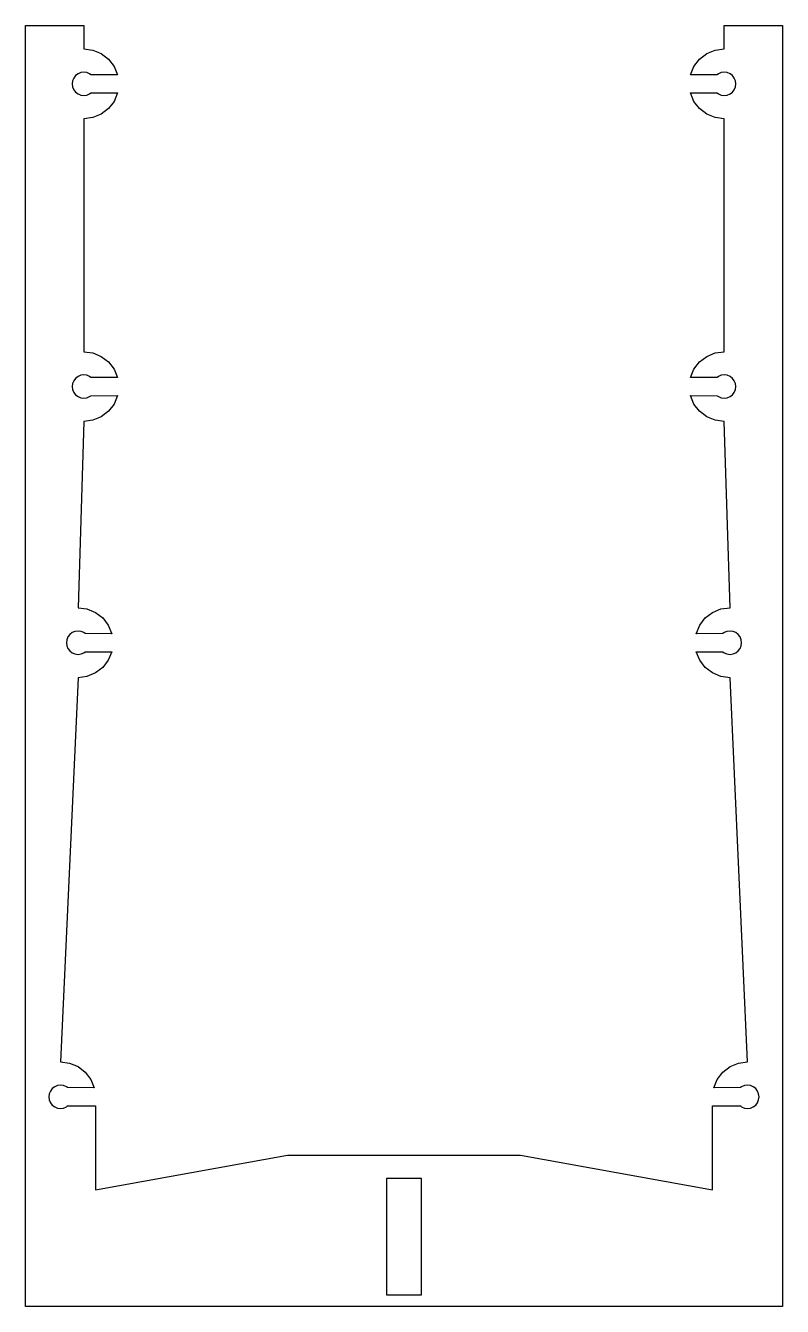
# Model space of a CAD drawing. Header units: metres. Extents: x 232 to 297, y 29 to 139.
import ezdxf

# ---------------------------------------------------------------- set-up
doc = ezdxf.new("R2010")
doc.units = ezdxf.units.M

msp = doc.modelspace()

# ---------------------------------------------------------------- linework, layer by layer
at = {"layer": 'Layer0'}
for points in [[(296.77, 29.14, 0), (231.77, 29.14, 0), (231.77, 139.14, 0), (236.77, 139.14, 0), (236.77, 137.14, 0), (237.54, 137.04, 0), (238.27, 136.74, 0), (238.89, 136.27, 0), (239.37, 135.64, 0), (239.67, 134.92, 0), (237.37, 134.93, 0), (237.27, 135.01, 0), (237.03, 135.11, 0), (236.77, 135.14, 0), (236.51, 135.11, 0), (236.27, 135.01, 0), (236.06, 134.85, 0), (235.9, 134.64, 0), (235.8, 134.4, 0), (235.77, 134.14, 0), (235.8, 133.89, 0), (235.9, 133.64, 0), (236.06, 133.44, 0), (236.27, 133.28, 0), (236.51, 133.18, 0), (236.77, 133.14, 0), (237.03, 133.18, 0), (237.27, 133.28, 0), (237.37, 133.36, 0), (239.67, 133.37, 0), (239.37, 132.64, 0), (238.89, 132.02, 0), (238.27, 131.55, 0), (237.54, 131.25, 0), (236.77, 131.14, 0), (236.77, 111.14, 0), (237.54, 111.04, 0), (238.27, 110.74, 0), (238.89, 110.27, 0), (239.37, 109.64, 0), (239.67, 108.92, 0), (237.37, 108.93, 0), (237.27, 109.01, 0), (237.03, 109.11, 0), (236.77, 109.14, 0), (236.51, 109.11, 0), (236.27, 109.01, 0), (236.06, 108.85, 0), (235.9, 108.64, 0), (235.8, 108.4, 0), (235.77, 108.14, 0), (235.8, 107.89, 0), (235.9, 107.64, 0), (236.06, 107.44, 0), (236.27, 107.28, 0), (236.51, 107.18, 0), (236.77, 107.14, 0), (237.03, 107.18, 0), (237.27, 107.28, 0), (237.37, 107.36, 0), (239.67, 107.37, 0), (239.37, 106.64, 0), (238.89, 106.02, 0), (238.27, 105.55, 0), (237.54, 105.25, 0), (236.77, 105.14, 0), (236.27, 89.14, 0), (237.04, 89.04, 0), (237.77, 88.74, 0), (238.39, 88.27, 0), (238.87, 87.64, 0), (239.17, 86.92, 0), (236.87, 86.93, 0), (236.77, 87.01, 0), (236.53, 87.11, 0), (236.27, 87.14, 0), (236.01, 87.11, 0), (235.77, 87.01, 0), (235.56, 86.85, 0), (235.4, 86.64, 0), (235.3, 86.4, 0), (235.27, 86.14, 0), (235.3, 85.89, 0), (235.4, 85.64, 0), (235.56, 85.44, 0), (235.77, 85.28, 0), (236.01, 85.18, 0), (236.27, 85.14, 0), (236.53, 85.18, 0), (236.77, 85.28, 0), (236.87, 85.36, 0), (239.17, 85.37, 0), (238.87, 84.64, 0), (238.39, 84.02, 0), (237.77, 83.55, 0), (237.04, 83.25, 0), (236.27, 83.14, 0), (234.77, 50.14, 0), (235.54, 50.04, 0), (236.27, 49.74, 0), (236.89, 49.27, 0), (237.37, 48.64, 0), (237.67, 47.92, 0), (235.37, 47.93, 0), (235.27, 48.01, 0), (235.03, 48.11, 0), (234.77, 48.14, 0), (234.51, 48.11, 0), (234.27, 48.01, 0), (234.06, 47.85, 0), (233.9, 47.64, 0), (233.8, 47.4, 0), (233.77, 47.14, 0), (233.8, 46.89, 0), (233.9, 46.64, 0), (234.06, 46.44, 0), (234.27, 46.28, 0), (234.51, 46.18, 0), (234.77, 46.14, 0), (235.03, 46.18, 0), (235.27, 46.28, 0), (235.37, 46.36, 0), (237.77, 46.37, 0), (237.77, 39.14, 0), (254.27, 42.14, 0), (264.27, 42.14, 0), (274.27, 42.14, 0), (290.77, 39.14, 0), (290.77, 46.37, 0), (293.16, 46.36, 0), (293.27, 46.28, 0), (293.51, 46.18, 0), (293.77, 46.14, 0), (294.03, 46.18, 0), (294.27, 46.28, 0), (294.48, 46.44, 0), (294.63, 46.64, 0), (294.73, 46.89, 0), (294.77, 47.14, 0), (294.73, 47.4, 0), (294.63, 47.64, 0), (294.48, 47.85, 0), (294.27, 48.01, 0), (294.03, 48.11, 0), (293.77, 48.14, 0), (293.51, 48.11, 0), (293.27, 48.01, 0), (293.16, 47.93, 0), (290.87, 47.92, 0), (291.17, 48.64, 0), (291.65, 49.27, 0), (292.27, 49.74, 0), (292.99, 50.04, 0), (293.77, 50.14, 0), (292.27, 83.14, 0), (291.49, 83.25, 0), (290.77, 83.55, 0), (290.15, 84.02, 0), (289.67, 84.64, 0), (289.37, 85.37, 0), (291.66, 85.36, 0), (291.77, 85.28, 0), (292.01, 85.18, 0), (292.27, 85.14, 0), (292.53, 85.18, 0), (292.77, 85.28, 0), (292.98, 85.44, 0), (293.13, 85.64, 0), (293.23, 85.89, 0), (293.27, 86.14, 0), (293.23, 86.4, 0), (293.13, 86.64, 0), (292.98, 86.85, 0), (292.77, 87.01, 0), (292.53, 87.11, 0), (292.27, 87.14, 0), (292.01, 87.11, 0), (291.77, 87.01, 0), (291.66, 86.93, 0), (289.37, 86.92, 0), (289.67, 87.64, 0), (290.15, 88.27, 0), (290.77, 88.74, 0), (291.49, 89.04, 0), (292.27, 89.14, 0), (291.77, 105.14, 0), (290.99, 105.25, 0), (290.27, 105.55, 0), (289.65, 106.02, 0), (289.17, 106.64, 0), (288.87, 107.37, 0), (291.16, 107.36, 0), (291.27, 107.28, 0), (291.51, 107.18, 0), (291.77, 107.14, 0), (292.03, 107.18, 0), (292.27, 107.28, 0), (292.48, 107.44, 0), (292.63, 107.64, 0), (292.73, 107.89, 0), (292.77, 108.14, 0), (292.73, 108.4, 0), (292.63, 108.64, 0), (292.48, 108.85, 0), (292.27, 109.01, 0), (292.03, 109.11, 0), (291.77, 109.14, 0), (291.51, 109.11, 0), (291.27, 109.01, 0), (291.16, 108.93, 0), (288.87, 108.92, 0), (289.17, 109.64, 0), (289.65, 110.27, 0), (290.27, 110.74, 0), (290.99, 111.04, 0), (291.77, 111.14, 0), (291.77, 131.14, 0), (290.99, 131.25, 0), (290.27, 131.55, 0), (289.65, 132.02, 0), (289.17, 132.64, 0), (288.87, 133.37, 0), (291.16, 133.36, 0), (291.27, 133.28, 0), (291.51, 133.18, 0), (291.77, 133.14, 0), (292.03, 133.18, 0), (292.27, 133.28, 0), (292.48, 133.44, 0), (292.63, 133.64, 0), (292.73, 133.89, 0), (292.77, 134.14, 0), (292.73, 134.4, 0), (292.63, 134.64, 0), (292.48, 134.85, 0), (292.27, 135.01, 0), (292.03, 135.11, 0), (291.77, 135.14, 0), (291.51, 135.11, 0), (291.27, 135.01, 0), (291.16, 134.93, 0), (288.87, 134.92, 0), (289.17, 135.64, 0), (289.65, 136.27, 0), (290.27, 136.74, 0), (290.99, 137.04, 0), (291.77, 137.14, 0), (291.77, 139.14, 0), (296.77, 139.14, 0), (296.77, 29.14, 0)], [(262.77, 40.14, 0), (262.77, 30.14, 0), (265.77, 30.14, 0), (265.77, 40.14, 0), (262.77, 40.14, 0)]]:
    msp.add_polyline3d(points, dxfattribs=at)

doc.saveas('drawing.dxf')
